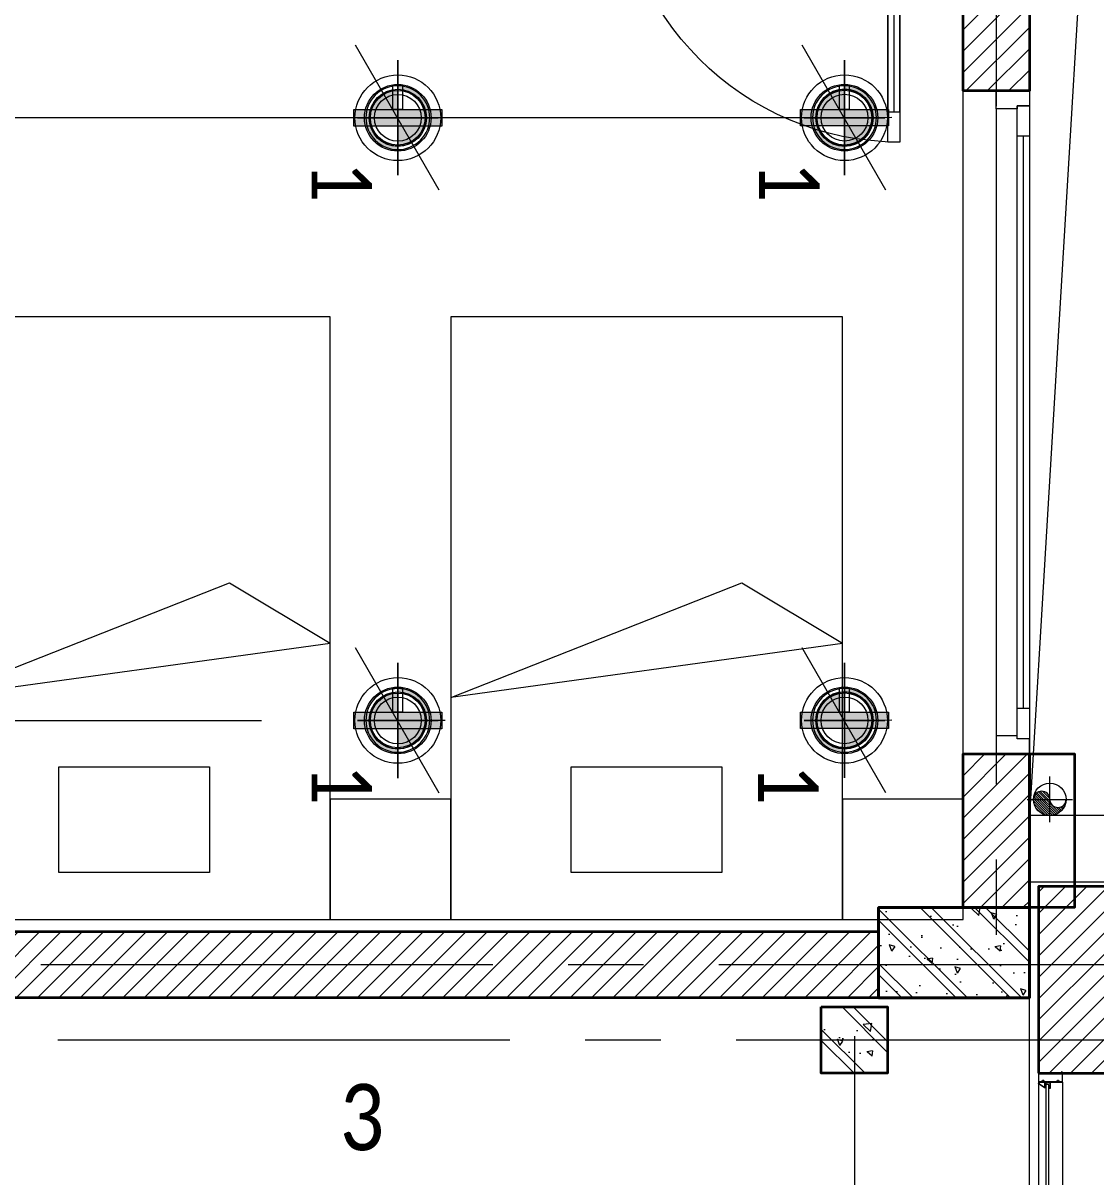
# Model space of a CAD drawing. Header units: millimetres. Extents: x 18326 to 214271, y -298828 to -198730.
# Drawn here: x 44568 to 48128, y -260034 to -256205 of the extents above; entities that cross this region are included whole.
import ezdxf
from ezdxf.enums import TextEntityAlignment as Align

# ---------------------------------------------------------------- set-up
doc = ezdxf.new("R2010")
doc.units = ezdxf.units.MM
doc.header["$LTSCALE"] = 20
doc.header["$MEASUREMENT"] = 0
for name, pattern in [('DASHED2', [0.375, 0.25, -0.125]), ('HIDDEN', [0.375, 0.25, -0.125]), ('xref LC GK$0$CENTER2', [1.125, 0.75, -0.125, 0.125, -0.125])]:
    doc.linetypes.add(name, pattern=pattern)
doc.layers.get('0').update_dxf_attribs({"lineweight": 0})
for name, color, linetype, lineweight in [('0.MAU XANH- DAY DIEN', 3, 'HIDDEN', 20), ('E-equipment-0.2', 2, 'Continuous', 9), ('E-thin-line-0.05', 251, 'Continuous', 9), ('Hatch', 8, 'Continuous', 5), ('xref LC GK$0$KV-Net truc', 251, 'xref LC GK$0$CENTER2', 9), ('xref_mb.A6$0$KV-Cat tuong', 4, 'Continuous', 35), ('xref_mb.A6$0$KV-Cua', 34, 'Continuous', 13), ('xref_mb.A6$0$KV-Hatch', 179, 'Continuous', 5), ('xref_mb.A6$0$KV-Kinh', 150, 'Continuous', 9), ('xref_mb.A6$0$KV-Net thay 1', 9, 'Continuous', 20), ('xref_mb.A7$0$KV-Cat be tong', 6, 'Continuous', 35), ('xref_mb.A7$0$KV-Cat tuong', 4, 'Continuous', 35), ('xref_mb.A7$0$KV-Cay xanh', 78, 'Continuous', 5), ('xref_mb.A7$0$KV-Cua', 34, 'Continuous', 13), ('xref_mb.A7$0$KV-Ghi chu', 26, 'Continuous', 9), ('xref_mb.A7$0$KV-Hatch', 179, 'Continuous', 5), ('xref_mb.A7$0$KV-Net thay 1', 9, 'Continuous', 20), ('xref_mb.A7$0$KV-Net thay 2', 8, 'Continuous', 13), ('xref_mb.A7$0$KV-Noi that', 35, 'Continuous', 9), ('xref_mb.A7$0$KV-Thiet bi', 59, 'Continuous', 9)]:
    doc.layers.add(name, color=color, linetype=linetype, lineweight=lineweight)
doc.layers.add('CDC-E-Note', color=3, linetype='Continuous')
doc.styles.add('uv-abc', font='calibril.ttf', dxfattribs={"width": 0.85})
pattern_1 = [(45, (0, 0), (-35.35533905932738, 35.35533905932738), [])]

# ---------------------------------------------------------------- blocks, each defined once
blk = doc.blocks.new('kcvn-compac')
at = {"layer": 'E-thin-line-0.05'}
blk.add_hatch(color=256, dxfattribs=at).paths.add_polyline_path([(121.6571742641251, 22.7861284502219), (-121.6571742641309, 22.7861284502219), (-121.6571742641309, -22.7861284502161), (121.6571742641251, -22.7861284502161)])
at = {"layer": 'Hatch'}
h = blk.add_hatch(color=256, dxfattribs=at)
edge = h.paths.add_edge_path(flags=17)
edge.add_ellipse((-5.968558980384842e-12, 0.2108313806506635), major_axis=(-62.32441003977205, 62.32441003977202), ratio=1, start_angle=-405.0000000000001, end_angle=-135.0444973120539)
edge.add_line((88.13999936450071, 0.1423796748182516), (77.77056445598151, 0.1256290873325941))
edge.add_ellipse((-5.968558980384842e-12, 0.2108313806506635), major_axis=(54.9921265056812, 54.99212650568122), ratio=0.9999999999999998, start_angle=-314.9999999999999, end_angle=-45.0627709197305, ccw=False)
edge.add_line((-5.968558980384842e-12, 77.981442508722), (-5.968558980384842e-12, 88.35085732579816))
edge = h.paths.add_edge_path()
edge.add_ellipse((-5.968558980384842e-12, 0.2108313806506635), major_axis=(-62.32441003977205, 62.32441003977202), ratio=1, start_angle=-585.0000000000001, end_angle=-314.9555026879461)
edge.add_line((-88.13999936451265, 0.1423796748182516), (-77.77056445599347, 0.1256290873325941))
edge.add_ellipse((-5.968558980384842e-12, 0.2108313806506635), major_axis=(54.9921265056812, 54.99212650568122), ratio=0.9999999999999998, start_angle=-494.9999999999999, end_angle=-224.9372290802695, ccw=False)
edge.add_line((-5.968558980384842e-12, -77.55977974742066), (-5.968558980384842e-12, -87.92919456449683))
edge = h.paths.add_edge_path(flags=16)
edge.add_ellipse((-5.968558980384842e-12, 0.2108313806506635), major_axis=(54.9921265056812, 54.99212650568122), ratio=0.9999999999999998, start_angle=-405.0627709197306, end_angle=-134.9999999999999)
edge.add_line((-5.968558980384842e-12, -77.55977974742065), (-5.968558980384842e-12, -1.63424829224823e-12))
edge.add_line((-5.968558980384842e-12, -1.637347003745075e-12), (77.77056445598151, 0.125629087332594))
edge = h.paths.add_edge_path(flags=0)
edge.add_ellipse((-5.968558980384842e-12, 0.2108313806506635), major_axis=(54.9921265056812, 54.99212650568122), ratio=0.9999999999999998, start_angle=-224.9372290802695, end_angle=45)
edge.add_line((-5.968558980384842e-12, 77.98144250872198), (-5.968558980384842e-12, -1.63424829224823e-12))
edge.add_line((-5.968558980384842e-12, -1.637338311366764e-12), (-77.77056445599347, 0.1256290873325941))
for p, q in [((-5.968558980384842e-12, -1.637329161141565e-12), (-5.968558980384842e-12, 140.7610961024966)), ((-5.968558980384842e-12, -1.637329161141565e-12), (-5.968558980384842e-12, 140.7610961024966)), ((130.5149613539868, 0.2108313806506635), (-5.968558980384842e-12, -1.637329161141565e-12)), ((-5.968558980384842e-12, -1.637329161141565e-12), (-5.968558980384842e-12, -140.7610961024999)), ((-5.968558980384842e-12, -1.637329161141565e-12), (-5.968558980384842e-12, -140.7610961024999))]:
    blk.add_line(p, q)
at = {"extrusion": (0, 0, -0.9999999999999998)}
blk.add_ellipse((-5.968558980384842e-12, 0.2108313806506635), major_axis=(-62.32441003977204, 62.32441003977201), ratio=1, start_param=5.497787143782138, end_param=11.78097245096172, dxfattribs=at)
at = {"extrusion": (0, 0, -1)}
blk.add_ellipse((-5.968558980384842e-12, 0.2108313806506635), major_axis=(54.9921265056812, 54.99212650568122), ratio=0.9999999999999998, start_param=3.926990816987241, end_param=10.21017612416683, dxfattribs=at)
at = {"layer": 'E-equipment-0.2'}
blk.add_line((114.5961039364308, -200.6150972992153), (-117.0542569160491, 200.6150972843199), dxfattribs=at)
for centre, radius in [((-0.1887425119545583, 0.1015474559741847), 92.1785353275623), ((-0.1887425119254544, 0.1015474559887366), 75.67170589949819)]:
    blk.add_circle(centre, radius, dxfattribs=at)
at = {"layer": 'E-thin-line-0.05', "ltscale": 200}
for p, q in [((-5.002220859751105e-12, -159.1207951236442), (-7.389644451905042e-13, 159.4117122577658)), ((1.580247044330463e-11, -159.1207951236234), (2.012257027672604e-11, 159.4117122577242)), ((-7.389644451905042e-13, 159.4117122577034), (-5.002220859751105e-12, -159.1207951236442)), ((-0.1887425119254544, -111.2734551249106), (-0.1887425119224417, 111.4765500369145)), ((-0.1887425119109025, -111.2734551248961), (-0.1887425119078898, 111.4765500368854)), ((-0.1887425119224417, 111.4765500368709), (-0.1887425119254544, -111.2734551249106)), ((-0.173074524156732, -102.0363674313572), (-0.1730745241539466, 102.2226029269719)), ((-0.1730745241433738, -102.0363674313439), (-0.1730745241405884, 102.2226029269452)), ((-0.1730745241539466, 102.2226029269319), (-0.173074524156732, -102.0363674313572)), ((-5.238689482212066e-12, 91.63636363632816), (-5.238689482212066e-12, -91.63636363635283)), ((111.5477611765856, 0.1015474559800111), (-111.5477611765914, -0.1015474559742415)), ((-111.5477611765768, -0.1015474559596896), (111.1862341669507, 0.1012183400236779)), ((102.2879026519117, 0.09311774778721826), (-102.2879026519221, -0.09311774778841198)), ((-102.2879026519087, -0.0931177477750822), (101.9563869031642, 0.09281595256921094))]:
    blk.add_line(p, q, dxfattribs=at)
at = {"layer": 'E-thin-line-0.05'}
for points in [[(-13.37938420734935, 90.65812229035109), (13.37938420734332, 90.65812229035109), (13.37938420734332, 22.7861284502219), (-13.37938420734935, 22.7861284502219)], [(-121.6571742641309, 22.7861284502219), (121.6571742641251, 22.7861284502219), (121.6571742641251, -22.7861284502161), (-121.6571742641309, -22.7861284502161)]]:
    blk.add_lwpolyline(points, close=True, dxfattribs=at)
for centre, radius in [((-5.115907697472721e-12, -5.968558980384842e-13), 118.4978687689813), ((-2.955857780762017e-12, 2.899014361901209e-12), 79.29133126541274), ((-2.955857780762017e-12, 2.899014361901209e-12), 64.68563723971602)]:
    blk.add_circle(centre, radius, dxfattribs=at)
blk = doc.blocks.new('xref LC GK$0$LC')
at = {"layer": 'xref LC GK$0$KV-Net truc', "color": 8, "ltscale": 100}
for points in [[(17449.99999999953, 10099.77423228603), (17449.99999999953, -50500)], [(20280.07530471543, -50500), (-10253.12418516586, -50500)], [(175586.7170632961, -50750), (-10253.12418516586, -50750)], [(16979.99999999997, -50737.00409206934), (16980, -85465.52735620015)]]:
    blk.add_lwpolyline(points, dxfattribs=at)
blk = doc.blocks.new('*U485')
at = {"layer": 'xref_mb.A6$0$KV-Kinh', "color": 8}
blk.add_lwpolyline([(38.00000000011642, 54.94869241002016), (38.00000000011642, 44.94869241002016), (644.8292889841096, 44.94869241002016), (644.8292889841096, 54.94869241002016), (38.00000000011642, 54.94869241002016)], close=True, dxfattribs=at)
at = {"layer": 'xref_mb.A6$0$KV-Net thay 1', "color": 8}
for p, q in [((648.1832737146169, 80.00000000011642), (34.40553065470885, 80)), ((652.5888043693258, 0), (30, 0))]:
    blk.add_line(p, q, dxfattribs=at)
for points in [[(0, 0), (0, 1.5), (-5, 1.5), (-5, 2.800000000046566), (0, 2.800000000046566), (0, 9), (1.5, 9), (1.5, 1.5), (28.5, 1.5), (28.5, 12.00667409063317, -0.3499375740594581), (24.02655570430215, 12.38426428777166, -1), (25.12586428027134, 13.5468134933617, 0.6581174579505252), (28.5, 15, 0.6581174579504062), (25.12586428027134, 16.45318650687113, -1), (24.02655570430215, 17.61573571222834, -0.3499375740594872), (28.5, 17.99332590936683), (28.5, 30), (28, 30.5), (28, 49.5), (28.5, 50), (28.5, 62.00667409063317, -0.3499375740594814), (24.02655570430215, 62.38426428777166, -1), (25.12586428027134, 63.5468134933617, 0.6581174579502505), (28.5, 65, 0.6581174579506197), (25.12586428027134, 66.45318650687113, -1), (24.02655570430215, 67.61573571222834, -0.3499375740595318), (28.5, 67.99332590936683), (28.5, 78.5), (1.5, 78.5), (1.5, 71), (0, 71), (0, 77.19999999995343), (-5, 77.19999999995343), (-5, 78.5), (0, 78.5), (0, 80), (32.99429657799192, 80), (32.99429657799192, 78.40304182516411), (31.796577946865, 77.20532319392078), (30, 78.24257795512676), (30, 41.5), (31.5, 41.5), (32.02337289054412, 43.15108473971486, -0.8571948398943969), (33, 43), (33, 41.5), (39.9594089462189, 41.5), (39.9594089462189, 43.69999999995343), (41.65940894617233, 43.69999999995343, -0.4142135623730951), (42.15940894617233, 43.19999999995343, -0.4142135623730951), (41.65940894617233, 42.69999999995343), (41.30940894631203, 42.69999999995343), (41.30940894631203, 41.5), (47.65000000002328, 41.5), (47.65000000002328, 42.69999999995343), (47.30000000004657, 42.69999999995343, -0.4142135623730951), (46.80000000004657, 43.19999999995343, -0.4142135623730951), (47.30000000004657, 43.69999999995343), (49, 43.69999999995343), (49, 40), (30, 40), (30, 0)], [(44.18553065462038, 56.60000000009313), (45.68553065462038, 57.10000000009313), (45.68553065462038, 56.60000000009313), (47.18553065462038, 57.10000000009313), (47.18553065462038, 56.60000000009313), (48.34364453749731, 56.9860379609745, 0.3228228060551156), (48.68553065462038, 57.46037961007096), (48.68553065462038, 59.10000000009313), (34.40553065459244, 80), (32.83553065452725, 80), (33.10534387012012, 78.46981321554631), (31.68553065462038, 77.05000000004657), (30.76553065457847, 77.58116224780679, 0.9999999999999998), (30.26553065457847, 76.71513684396632), (31.85005531914067, 75.80031110229902), (33.67135862319265, 77.621614406351, -0.4698024793203885), (34.8975842972286, 77.50724547705613), (46.87520468363073, 59.9769747434184, -0.6028993002456636), (45.88439430983271, 58.10000000009313), (32.44904903997667, 58.10000000009313), (29.64312677807175, 42.18682408891618, 0.9999999999999998), (30.62793453107588, 42.01317591127008), (33.14244054933079, 56.27364817773923, -0.3639702342662019), (34.12724830233492, 57.10000000009313), (38.18553065462038, 57.10000000009313), (38.18553065462038, 56.60000000009313), (39.68553065462038, 57.10000000009313), (39.68553065462038, 56.60000000009313), (41.18553065462038, 57.10000000009313), (41.18553065462038, 56.60000000009313), (42.68553065462038, 57.10000000009313), (42.68553065462038, 56.60000000009313), (44.18553065462038, 57.10000000009313)], [(682.5888043693258, 0), (682.5888043693258, 1.5), (687.5888043693258, 1.5), (687.5888043693258, 2.800000000046566), (682.5888043693258, 2.800000000046566), (682.5888043693258, 9), (681.0888043693258, 9), (681.0888043693258, 1.5), (654.0888043693258, 1.5), (654.0888043693258, 12.00667409063317, 0.3499375740594581), (658.5622486650236, 12.38426428777166, 1), (657.4629400890544, 13.5468134933617, -0.6581174579505252), (654.0888043693258, 15, -0.6581174579504062), (657.4629400890544, 16.45318650687113, 1), (658.5622486650236, 17.61573571222834, 0.3499375740594872), (654.0888043693258, 17.99332590936683), (654.0888043693258, 30), (654.5888043693258, 30.5), (654.5888043693258, 49.5), (654.0888043693258, 50), (654.0888043693258, 62.00667409063317, 0.3499375740594814), (658.5622486650236, 62.38426428777166, 1), (657.4629400890544, 63.5468134933617, -0.6581174579502505), (654.0888043693258, 65, -0.6581174579506197), (657.4629400890544, 66.45318650687113, 1), (658.5622486650236, 67.61573571222834, 0.3499375740595318), (654.0888043693258, 67.99332590936683), (654.0888043693258, 78.5), (681.0888043693258, 78.5), (681.0888043693258, 71), (682.5888043693258, 71), (682.5888043693258, 77.19999999995343), (687.5888043693258, 77.19999999995343), (687.5888043693258, 78.5), (682.5888043693258, 78.5), (682.5888043693258, 80), (649.5945077913339, 80), (649.5945077913339, 78.40304182516411), (650.7922264224608, 77.20532319392078), (652.5888043693258, 78.24257795512676), (652.5888043693258, 41.5), (651.0888043693258, 41.5), (650.5654314787816, 43.15108473971486, 0.8571948398943969), (649.5888043693258, 43), (649.5888043693258, 41.5), (642.6293954231069, 41.5), (642.6293954231069, 43.69999999995343), (640.9293954231534, 43.69999999995343, 0.4142135623730951), (640.4293954231534, 43.19999999995343, 0.4142135623730951), (640.9293954231534, 42.69999999995343), (641.2793954230137, 42.69999999995343), (641.2793954230137, 41.5), (634.9388043693025, 41.5), (634.9388043693025, 42.69999999995343), (635.2888043692792, 42.69999999995343, 0.4142135623730951), (635.7888043692792, 43.19999999995343, 0.4142135623730951), (635.2888043692792, 43.69999999995343), (633.5888043693258, 43.69999999995343), (633.5888043693258, 40), (652.5888043693258, 40), (652.5888043693258, 0)], [(638.403273714589, 56.60000000020955), (636.903273714589, 57.10000000020955), (636.903273714589, 56.60000000020955), (635.403273714589, 57.10000000020955), (635.403273714589, 56.60000000020955), (634.245159831712, 56.98603796109091, -0.3228228060551156), (633.903273714589, 57.46037961018737), (633.903273714589, 59.10000000020955), (648.1832737146169, 80.00000000011642), (649.7532737146821, 80.00000000011642), (649.4834604990892, 78.46981321566273), (650.903273714589, 77.05000000016298), (651.8232737145145, 77.5811622479232, -0.9999999999999998), (652.3232737145145, 76.71513684408274), (650.7387490499523, 75.80031110241544), (648.9174457459003, 77.62161440646742, 0.4698024793203885), (647.6912200719808, 77.50724547717255), (635.7135996854622, 59.97697474353481, 0.6028993002456636), (636.7044100592602, 58.10000000020955), (650.1397553292327, 58.10000000020955), (652.9456775911376, 42.1868240890326, -0.9999999999999998), (651.9608698381335, 42.0131759113865), (649.4463638198786, 56.27364817785565, 0.3639702342662019), (648.4615560668744, 57.10000000020955), (644.403273714589, 57.10000000020955), (644.403273714589, 56.60000000020955), (642.903273714589, 57.10000000020955), (642.903273714589, 56.60000000020955), (641.403273714589, 57.10000000020955), (641.403273714589, 56.60000000020955), (639.903273714589, 57.10000000020955), (639.903273714589, 56.60000000020955), (638.403273714589, 57.10000000020955)]]:
    blk.add_lwpolyline(points, format="xyb", close=True, dxfattribs=at)
blk = doc.blocks.new('*U484')
at = {"color": 8}
for points in [[(9, 0), (9.000000000000027, 91.24999990817834), (5.000000000000026, 91.24999990817834), (5, 0)], [(183.4999998163562, 1.42e-14), (183.4999998163562, 91.24999990817835), (187.4999998163562, 91.24999990817835), (187.4999998163562, 1.42e-14)]]:
    blk.add_lwpolyline(points, close=True, dxfattribs=at)
for points in [[(5, -11), (5, 0), (0, 0), (0, -11), (5, -11)], [(187.4999998163563, -10.99999999999999), (187.4999998163563, 1.42e-14), (192.4999998163563, 1.42e-14), (192.4999998163563, -10.99999999999999), (187.4999998163563, -10.99999999999999)]]:
    blk.add_lwpolyline(points, dxfattribs=at)
for centre, start, end in [((5, 5.18756249477993e-13), 0, 90), ((187.4999998163564, 5.511499994453962e-13), 90, 180)]:
    blk.add_arc(centre, 91.24999990817818, start, end, dxfattribs=at)
blk = doc.blocks.new('*U483')
at = {"layer": 'xref_mb.A6$0$KV-Kinh', "color": 8}
blk.add_lwpolyline([(38.00000000011642, 54.94869241002016), (38.00000000011642, 44.94869241002016), (659.6516802454453, 44.94869241002016), (659.6516802454453, 54.94869241002016), (38.00000000011642, 54.94869241002016)], close=True, dxfattribs=at)
at = {"layer": 'xref_mb.A6$0$KV-Net thay 1', "color": 8}
for p, q in [((663.0056649759526, 80.00000000011642), (34.40553065470885, 80)), ((667.4111956306615, 0), (30, 0))]:
    blk.add_line(p, q, dxfattribs=at)
for points in [[(0, 0), (0, 1.5), (-5, 1.5), (-5, 2.800000000046566), (0, 2.800000000046566), (0, 9), (1.5, 9), (1.5, 1.5), (28.5, 1.5), (28.5, 12.00667409063317, -0.3499375740594581), (24.02655570430215, 12.38426428777166, -1), (25.12586428027134, 13.5468134933617, 0.6581174579505252), (28.5, 15, 0.6581174579504062), (25.12586428027134, 16.45318650687113, -1), (24.02655570430215, 17.61573571222834, -0.3499375740594872), (28.5, 17.99332590936683), (28.5, 30), (28, 30.5), (28, 49.5), (28.5, 50), (28.5, 62.00667409063317, -0.3499375740594814), (24.02655570430215, 62.38426428777166, -1), (25.12586428027134, 63.5468134933617, 0.6581174579502505), (28.5, 65, 0.6581174579506197), (25.12586428027134, 66.45318650687113, -1), (24.02655570430215, 67.61573571222834, -0.3499375740595318), (28.5, 67.99332590936683), (28.5, 78.5), (1.5, 78.5), (1.5, 71), (0, 71), (0, 77.19999999995343), (-5, 77.19999999995343), (-5, 78.5), (0, 78.5), (0, 80), (32.99429657799192, 80), (32.99429657799192, 78.40304182516411), (31.796577946865, 77.20532319392078), (30, 78.24257795512676), (30, 41.5), (31.5, 41.5), (32.02337289054412, 43.15108473971486, -0.8571948398943969), (33, 43), (33, 41.5), (39.9594089462189, 41.5), (39.9594089462189, 43.69999999995343), (41.65940894617233, 43.69999999995343, -0.4142135623730951), (42.15940894617233, 43.19999999995343, -0.4142135623730951), (41.65940894617233, 42.69999999995343), (41.30940894631203, 42.69999999995343), (41.30940894631203, 41.5), (47.65000000002328, 41.5), (47.65000000002328, 42.69999999995343), (47.30000000004657, 42.69999999995343, -0.4142135623730951), (46.80000000004657, 43.19999999995343, -0.4142135623730951), (47.30000000004657, 43.69999999995343), (49, 43.69999999995343), (49, 40), (30, 40), (30, 0)], [(44.18553065462038, 56.60000000009313), (45.68553065462038, 57.10000000009313), (45.68553065462038, 56.60000000009313), (47.18553065462038, 57.10000000009313), (47.18553065462038, 56.60000000009313), (48.34364453749731, 56.9860379609745, 0.3228228060551156), (48.68553065462038, 57.46037961007096), (48.68553065462038, 59.10000000009313), (34.40553065459244, 80), (32.83553065452725, 80), (33.10534387012012, 78.46981321554631), (31.68553065462038, 77.05000000004657), (30.76553065457847, 77.58116224780679, 0.9999999999999998), (30.26553065457847, 76.71513684396632), (31.85005531914067, 75.80031110229902), (33.67135862319265, 77.621614406351, -0.4698024793203885), (34.8975842972286, 77.50724547705613), (46.87520468363073, 59.9769747434184, -0.6028993002456636), (45.88439430983271, 58.10000000009313), (32.44904903997667, 58.10000000009313), (29.64312677807175, 42.18682408891618, 0.9999999999999998), (30.62793453107588, 42.01317591127008), (33.14244054933079, 56.27364817773923, -0.3639702342662019), (34.12724830233492, 57.10000000009313), (38.18553065462038, 57.10000000009313), (38.18553065462038, 56.60000000009313), (39.68553065462038, 57.10000000009313), (39.68553065462038, 56.60000000009313), (41.18553065462038, 57.10000000009313), (41.18553065462038, 56.60000000009313), (42.68553065462038, 57.10000000009313), (42.68553065462038, 56.60000000009313), (44.18553065462038, 57.10000000009313)], [(697.4111956306615, 0), (697.4111956306615, 1.5), (702.4111956306615, 1.5), (702.4111956306615, 2.800000000046566), (697.4111956306615, 2.800000000046566), (697.4111956306615, 9), (695.9111956306615, 9), (695.9111956306615, 1.5), (668.9111956306615, 1.5), (668.9111956306615, 12.00667409063317, 0.3499375740594581), (673.3846399263593, 12.38426428777166, 1), (672.2853313503902, 13.5468134933617, -0.6581174579505252), (668.9111956306615, 15, -0.6581174579504062), (672.2853313503902, 16.45318650687113, 1), (673.3846399263593, 17.61573571222834, 0.3499375740594872), (668.9111956306615, 17.99332590936683), (668.9111956306615, 30), (669.4111956306615, 30.5), (669.4111956306615, 49.5), (668.9111956306615, 50), (668.9111956306615, 62.00667409063317, 0.3499375740594814), (673.3846399263593, 62.38426428777166, 1), (672.2853313503902, 63.5468134933617, -0.6581174579502505), (668.9111956306615, 65, -0.6581174579506197), (672.2853313503902, 66.45318650687113, 1), (673.3846399263593, 67.61573571222834, 0.3499375740595318), (668.9111956306615, 67.99332590936683), (668.9111956306615, 78.5), (695.9111956306615, 78.5), (695.9111956306615, 71), (697.4111956306615, 71), (697.4111956306615, 77.19999999995343), (702.4111956306615, 77.19999999995343), (702.4111956306615, 78.5), (697.4111956306615, 78.5), (697.4111956306615, 80), (664.4168990526696, 80), (664.4168990526696, 78.40304182516411), (665.6146176837965, 77.20532319392078), (667.4111956306615, 78.24257795512676), (667.4111956306615, 41.5), (665.9111956306615, 41.5), (665.3878227401174, 43.15108473971486, 0.8571948398943969), (664.4111956306615, 43), (664.4111956306615, 41.5), (657.4517866844426, 41.5), (657.4517866844426, 43.69999999995343), (655.7517866844892, 43.69999999995343, 0.4142135623730951), (655.2517866844892, 43.19999999995343, 0.4142135623730951), (655.7517866844892, 42.69999999995343), (656.1017866843495, 42.69999999995343), (656.1017866843495, 41.5), (649.7611956306382, 41.5), (649.7611956306382, 42.69999999995343), (650.1111956306149, 42.69999999995343, 0.4142135623730951), (650.6111956306149, 43.19999999995343, 0.4142135623730951), (650.1111956306149, 43.69999999995343), (648.4111956306615, 43.69999999995343), (648.4111956306615, 40), (667.4111956306615, 40), (667.4111956306615, 0)], [(653.2256649759247, 56.60000000020955), (651.7256649759247, 57.10000000020955), (651.7256649759247, 56.60000000020955), (650.2256649759247, 57.10000000020955), (650.2256649759247, 56.60000000020955), (649.0675510930478, 56.98603796109091, -0.3228228060551156), (648.7256649759247, 57.46037961018737), (648.7256649759247, 59.10000000020955), (663.0056649759526, 80.00000000011642), (664.5756649760178, 80.00000000011642), (664.305851760425, 78.46981321566273), (665.7256649759247, 77.05000000016298), (666.6456649758502, 77.5811622479232, -0.9999999999999998), (667.1456649758502, 76.71513684408274), (665.561140311288, 75.80031110241544), (663.739837007236, 77.62161440646742, 0.4698024793203885), (662.5136113333165, 77.50724547717255), (650.5359909467979, 59.97697474353481, 0.6028993002456636), (651.526801320596, 58.10000000020955), (664.9621465905684, 58.10000000020955), (667.7680688524733, 42.1868240890326, -0.9999999999999998), (666.7832610994692, 42.0131759113865), (664.2687550812143, 56.27364817785565, 0.3639702342662019), (663.2839473282102, 57.10000000020955), (659.2256649759247, 57.10000000020955), (659.2256649759247, 56.60000000020955), (657.7256649759247, 57.10000000020955), (657.7256649759247, 56.60000000020955), (656.2256649759247, 57.10000000020955), (656.2256649759247, 56.60000000020955), (654.7256649759247, 57.10000000020955), (654.7256649759247, 56.60000000020955), (653.2256649759247, 57.10000000020955)]]:
    blk.add_lwpolyline(points, format="xyb", close=True, dxfattribs=at)
blk = doc.blocks.new('xref_mb.A6$0$A$Cd87f01f0')
at = {"color": 8, "rotation": 89.99999999999999}
blk.add_blockref('*U485', (80, -682.5888043693267), dxfattribs=at)
at = {"color": 8, "xscale": -1, "rotation": 90}
blk.add_blockref('*U483', (79.99999999068677, -2082.588804369108), dxfattribs=at)
at = {"layer": 'xref_mb.A6$0$KV-Cua', "color": 8, "yscale": 7.272727279664274}
for p, xscale, zscale, rotation in [((0, -682.5888043693267), -7.272727279664274, 7.272727279664261, 90), ((-1.455191522836685e-11, -682.5888043693267), 7.272727279664274, 7.272727279664274, 270)]:
    blk.add_blockref('*U484', p, dxfattribs=dict(at, xscale=xscale, zscale=zscale, rotation=rotation))
blk = doc.blocks.new('xref_mb.A7$0$cot30x50')
at = {"layer": 'xref_mb.A7$0$KV-Hatch'}
h = blk.add_hatch(dxfattribs=at)
h.set_pattern_fill('CHAU-01', color=8, scale=30, angle=180, pattern_type=2)
h.set_pattern_definition([(230, (-701771.5933381974, 113908.4492841933), (-215.178054780226, 18.8256404947785), [22.5, -247.5]), (175, (-701771.5933381974, 113908.4492841933), (41.62540008390004, -225.6576401100035), [18, -198]), (280.4514, (-701789.5248421974, 113910.0180861933), (-173.5528145142064, -206.8318626182861), [19.122057, -210.3426336]), (226.1842, (-701771.5933381974, 113848.4492841933), (-320.1723145876933, 49.65570429870537), [33.74999999999999, -371.2499999999999]), (276.6356, (-701798.2743616975, 113852.5872762933), (-280.3988116646109, -292.2353612701326), [28.6830864, -315.5139]), (171.1842000000001, (-701771.5933381974, 113848.4492841933), (-280.3985835400881, -292.2355802775974), [27, -297]), (201, (-701801.5933381974, 113863.4492841933), (-179.0721156355385, 120.7856671996016), [22.5, -247.5]), (146.0000000000001, (-701801.5933381974, 113863.4492841933), (-72.99459957647449, -217.5450135140559), [18, -198]), (251.4514, (-701816.5160080974, 113873.5147659933), (-252.0667885744469, -96.75914901298576), [19.122057, -210.3426336]), (217.5, (-701771.5933381974, 113908.4492841933), (-3.647956595187185, -99.86815614939344), [0, -195.6, 0, -201, 0, -198.75]), (187.5, (-701771.5933381974, 113908.4492841933), (-78.92086123264457, -118.3235135647081), [0, -114.6, 0, -191.1, 0, -75.75]), (147.5, (-701704.6933381974, 113908.4492841933), (-160.1467308517227, 6.766461520313901), [0, -74.99999999999997, 0, -233.9999999999999, 0, -310.4999999999999]), (137.5, (-701674.6933381974, 113908.4492841933), (-174.9558508027159, -30.03149469969535), [0, -97.5, 0, -155.4, 0, -220.5]), (225, (-701771.5933381974, 113908.4492841933), (90.15611460128483, -90.1561146012848), []), (225, (-701771.5933381974, 113871.6992841933), (90.15611460128483, -90.1561146012848), [])])
h.paths.add_polyline_path([(-778331.6179150133, 133391.0790201908), (-778631.6179150133, 133391.0790201908), (-778631.6179150133, 132891.0790201908), (-778331.6179150133, 132891.0790201908)])
at = {"layer": 'xref_mb.A7$0$KV-Cat be tong', "color": 8}
blk.add_lwpolyline([(-778631.6179150133, 132891.0790201908), (-778331.6179150133, 132891.0790201908), (-778331.6179150133, 133391.0790201908), (-778631.6179150133, 133391.0790201908)], close=True, dxfattribs=at)
blk = doc.blocks.new('xref_mb.A7$0$cot22x22')
at = {"layer": 'xref_mb.A7$0$KV-Hatch'}
h = blk.add_hatch(dxfattribs=at)
h.set_pattern_fill('CHAU-01', color=8, scale=30, angle=90, pattern_type=2)
h.set_pattern_definition([(140, (-322697.3852754855, 12098.8058751378), (18.82564049477855, 215.178054780226), [22.5, -247.5]), (85.00000000000001, (-322697.3852754855, 12098.8058751378), (-225.6576401100035, -41.62540008389999), [18, -198]), (190.4514, (-322695.8164734854, 12116.7373791378), (-206.8318626182861, 173.5528145142065), [19.122057, -210.3426336]), (136.1842, (-322757.3852754855, 12098.8058751378), (49.65570429870544, 320.1723145876933), [33.74999999999999, -371.2499999999999]), (186.6356, (-322753.2472833855, 12125.4868986378), (-292.2353612701325, 280.398811664611), [28.6830864, -315.5139]), (81.18420000000005, (-322757.3852754855, 12098.8058751378), (-292.2355802775974, 280.3985835400882), [27, -297]), (111, (-322742.3852754855, 12128.8058751378), (120.7856671996017, 179.0721156355385), [22.5, -247.5]), (56.00000000000004, (-322742.3852754855, 12128.8058751378), (-217.5450135140559, 72.99459957647453), [18, -198]), (161.4514, (-322732.3197936855, 12143.7285450378), (-96.7591490129857, 252.066788574447), [19.12205699999999, -210.3426335999999]), (127.5, (-322697.3852754855, 12098.8058751378), (-99.86815614939344, 3.647956595187207), [0, -195.6, 0, -201, 0, -198.75]), (97.5, (-322697.3852754855, 12098.8058751378), (-118.3235135647081, 78.9208612326446), [0, -114.6, 0, -191.1, 0, -75.75]), (57.49999999999999, (-322697.3852754855, 12031.9058751378), (6.766461520313936, 160.1467308517227), [0, -74.99999999999997, 0, -233.9999999999999, 0, -310.4999999999999]), (47.5, (-322697.3852754855, 12001.9058751378), (-30.03149469969531, 174.9558508027159), [0, -97.5, 0, -155.4, 0, -220.5]), (135, (-322697.3852754855, 12098.8058751378), (-90.15611460128481, -90.15611460128481), []), (135, (-322734.1352754855, 12098.8058751378), (-90.15611460128481, -90.15611460128481), [])])
h.paths.add_polyline_path([(-301544.755539488, 85408.83045195369), (-301544.755539488, 85628.83045195369), (-301764.755539488, 85628.83045195369), (-301764.755539488, 85408.83045195369)])
at = {"layer": 'xref_mb.A7$0$KV-Cat be tong', "color": 8}
blk.add_lwpolyline([(-301764.755539488, 85628.83045195369), (-301544.755539488, 85628.83045195369), (-301544.755539488, 85408.83045195369), (-301764.755539488, 85408.83045195369)], close=True, dxfattribs=at)
blk = doc.blocks.new('xref_mb.A7$0$DVCT3')
at = {"layer": 'xref_mb.A7$0$KV-Cat be tong', "color": 8, "rotation": 270}
blk.add_blockref('xref_mb.A7$0$cot30x50', (390075.2071416121, -818120.0984949365), dxfattribs=at)
at = {"layer": 'xref_mb.A7$0$KV-Cat be tong', "color": 8}
blk.add_blockref('xref_mb.A7$0$cot22x22', (824540.4768821382, -125447.3110318768), dxfattribs=at)
blk = doc.blocks.new('*U523')
at = {"color": 8, "ltscale": 30}
for p, q in [((150, 0), (150, -40)), ((2050, 0), (2050, -40)), ((150, -20), (2050, -20)), ((60, -110.0000000000186), (2140, -110.0000000000186))]:
    blk.add_line(p, q, dxfattribs=at)
at = {"color": 8}
for points in [[(0, 0), (50, 0), (50, -40), (60, -40), (60, -110.0000000000186), (0, -110.0000000000186)], [(2200, 0), (2150, 0), (2150, -40), (2140, -40), (2140, -110.0000000000186), (2200, -110.0000000000186)]]:
    blk.add_lwpolyline(points, close=True, dxfattribs=at)
at = {"color": 8, "ltscale": 30}
blk.add_lwpolyline([(50, 0), (2150, 0), (2150, -40), (50, -40)], close=True, dxfattribs=at)
blk = doc.blocks.new('xref_mb.A7$0$A$Ce74eeb68')
at = {"layer": 'xref_mb.A7$0$KV-Noi that', "color": 8}
for points in [[(0, 2.91038304567337e-11), (1300, 2.91038304567337e-11), (1300, -1999.999999999971), (0, -1999.999999999971)], [(900, -1493.623359946272), (400, -1493.623359946272), (400, -1843.623359946272), (900, -1843.623359946272)]]:
    blk.add_lwpolyline(points, close=True, dxfattribs=at)
for points in [[(1296.304543569138, -1261.756702708575), (334.1902870959602, -882.6073738157284), (0, -1082.173690956086)], [(1300, -1262.268651230959), (0, -1082.173690956086)]]:
    blk.add_lwpolyline(points, dxfattribs=at)
blk = doc.blocks.new('xref_mb.A7$0$Phong KTX')
at = {"layer": 'xref_mb.A7$0$KV-Noi that', "color": 8}
for points in [[(-6564.999999999975, -25.00000000023283), (-6964.999999999975, -25.00000000023283), (-6964.999999999975, -425.0000000002328), (-6564.999999999975, -425.0000000002328)], [(-4864.999999999975, -25.00000000023283), (-5264.999999999975, -25.00000000023283), (-5264.999999999975, -425.0000000002328), (-4864.999999999975, -425.0000000002328)]]:
    blk.add_lwpolyline(points, close=True, dxfattribs=at)
at = {"layer": 'xref_mb.A7$0$KV-Cat tuong', "color": 8, "xscale": -1, "rotation": 180}
for p in [(-6564.999999999993, -2025.000000000175), (-4864.999999999993, -2025.000000000175)]:
    blk.add_blockref('xref_mb.A7$0$A$Ce74eeb68', p, dxfattribs=at)
blk = doc.blocks.new('*U528')
at = {"layer": 'xref_mb.A7$0$KV-Cua', "color": 8}
blk.add_line((-50, 100), (-50.00000000000094, 840), dxfattribs=at)
for points in [[(-30, 0), (-30.00000000000105, 940), (-70.00000000000105, 940), (-70, -2.842170943040401e-14)], [(-30, 100), (-70, 100), (-70.00000000000105, 840), (-30.00000000000094, 840)], [(9.619655499521356e-14, -220), (-39.99999999999991, -220), (-40, -40), (-30, -40), (-30, 0), (0, 0)], [(-1000, -220.0000000000005), (-960, -220.0000000000005), (-960, -40.00000000000041), (-970, -40.0000000000004), (-970, -4.302486394064563e-13), (-1000, -4.302486394064563e-13)]]:
    blk.add_lwpolyline(points, close=True, dxfattribs=at)
at = {"layer": 'xref_mb.A7$0$KV-Cua', "color": 8, "ltscale": 100}
blk.add_arc((-30, 0), 940.0000000000002, 90, 180, dxfattribs=at)
blk = doc.blocks.new('xref_mb.A7$0$P3')
at = {"layer": 'xref_mb.A7$0$KV-Hatch'}
h = blk.add_hatch(dxfattribs=at)
h.set_pattern_fill('ANSI31', color=8, scale=400)
h.set_pattern_definition(pattern_1)
h.paths.add_polyline_path([(390.0000000000073, 6110), (6810.000000000007, 6110.000000000116), (6810.000000000007, 5890.000000000116), (390.0000000000073, 5890)])
h.paths.add_polyline_path([(-109.9999999999927, 5810.000000000116), (110.0000000000073, 5810.000000000116), (110.0000000000073, 5300), (-109.9999999999927, 5300)])
h.paths.add_polyline_path([(-109.9999999999709, 2110.000000000116), (-109.9999999999709, 3100), (110.0000000000291, 3100), (110.0000000000291, 2330.000000000116), (290.0000000000291, 2330.000000000116), (290.0000000000291, 2110.000000000116)])
h.paths.add_polyline_path([(4130.000000000931, 1620), (1950.000000000931, 1620), (1950.000000000931, 2110), (1290, 2110), (1290, 2330), (2060.000000000931, 2330), (2060.000000000931, 1730), (5650, 1730), (5650, 2330), (5760, 2330), (5760, 1620), (4240.000000000931, 1620), (4240.000000000931, 1565), (4130.000000000931, 1565)])
h.paths.add_polyline_path([(7090.000000000029, 1660.000000000116), (7310.000000000029, 1660.000000000116), (7310.000000000007, 5810.000000000116), (7090.000000000007, 5810.000000000116)])
h.paths.add_polyline_path([(7090.000000000029, 150.0000000001164), (7310.000000000029, 150.0000000001164), (7310.000000000029, 660.0000000001164), (7090.000000000029, 660.0000000001164)])
h.paths.add_polyline_path([(6810.000000000029, 110.0000000001164), (4240.000000000931, 110), (4240.000000000931, 765), (4130.000000000931, 765), (4130.000000000931, 110), (3160.000000000931, 110), (3160.000000000931, 360), (1950.000000000931, 360), (1950.000000000931, 110), (390.0000000000291, 110), (390.0000000000291, -110), (1950.000000000931, -110), (1950.000000000931, -360), (3160.000000000931, -360), (3160.000000000931, -110), (4130.000000000931, -110), (4130.000000000902, -765), (4240.000000000902, -765), (4240.000000000931, -110), (6810.000000000029, -109.9999999998836)])
h.paths.add_polyline_path([(2060.000000000931, -250), (3050.000000000931, -250), (3050.000000000931, 250), (2060.000000000931, 250)], flags=16)
h.paths.add_polyline_path([(4130.000000000931, -1620), (1950.000000000931, -1620), (1950.000000000931, -2110), (1290.000000000029, -2110), (1290.000000000029, -2330), (2060.000000000931, -2330), (2060.000000000931, -1730), (5650, -1730), (5650, -2330), (5760, -2330), (5760, -1620), (4240.000000000931, -1620), (4240.000000000902, -1565), (4130.000000000902, -1565)])
h.paths.add_polyline_path([(-109.9999999999709, -2109.999999999884), (-109.9999999999709, -3100), (110.0000000000291, -3100), (110.0000000000291, -2329.999999999884), (290.0000000000582, -2329.999999999884), (290.0000000000582, -2109.999999999884)])
h.paths.add_polyline_path([(-109.9999999999709, -5300), (110.0000000000291, -5300), (110.0000000000291, -5849.999999999884), (-109.9999999999709, -5849.999999999884)])
h.paths.add_polyline_path([(7090.000000000029, -1659.999999999884), (7310.000000000029, -1659.999999999884), (7310.000000000029, -5849.999999999884), (7090.000000000029, -5849.999999999884)])
h.paths.add_polyline_path([(7090.000000000029, -149.9999999998836), (7310.000000000029, -149.9999999998836), (7310.000000000029, -659.9999999998836), (7090.000000000029, -659.9999999998836)])
at = {"layer": 'xref_mb.A7$0$KV-Cat be tong', "color": 8}
blk.add_lwpolyline([(-109.9999999999927, 6110.000000000116), (390.0000000000073, 6110.000000000116), (390.0000000000073, 5810.000000000116), (-109.9999999999927, 5810.000000000116)], close=True, dxfattribs=at)
at = {"layer": 'xref_mb.A7$0$KV-Cat tuong', "color": 8}
for points in [[(390.0000000000073, 6110), (6810.000000000007, 6110.000000000116), (6810.000000000007, 5890.000000000116), (390.0000000000073, 5890)], [(-109.9999999999927, 5810.000000000116), (110.0000000000073, 5810.000000000116), (110.0000000000073, 5300), (-109.9999999999927, 5300)], [(-109.9999999999709, 2110.000000000116), (-109.9999999999709, 3100), (110.0000000000291, 3100), (110.0000000000291, 2330.000000000116), (290.0000000000291, 2330.000000000116), (290.0000000000291, 2110.000000000116)]]:
    blk.add_lwpolyline(points, close=True, dxfattribs=at)
at = {"layer": 'xref_mb.A7$0$KV-Net thay 2', "color": 8}
blk.add_lwpolyline([(110.0000000000291, 3100), (-109.9999999999782, 3100), (-109.9999999999927, 5300), (110.0000000000146, 5300)], close=True, dxfattribs=at)
at = {"color": 8}
blk.add_blockref('xref_mb.A7$0$Phong KTX', (7074.999999999978, 5875), dxfattribs=at)
at = {"layer": 'xref_mb.A7$0$KV-Cua', "color": 8, "rotation": 90}
blk.add_blockref('*U523', (-110, 3100), dxfattribs=at)
at = {"layer": 'xref_mb.A7$0$KV-Cua', "color": 8, "xscale": -1}
blk.add_blockref('*U528', (290, 2330), dxfattribs=at)
blk = doc.blocks.new('xref_mb.A7$0$od')
at = {"ltscale": 10}
h = blk.add_hatch(dxfattribs=at)
h.set_pattern_fill('ANSI31', color=8, scale=0.4999999999999999, style=0)
h.set_pattern_definition([(45, (-2211.686922963924, 549.2895857056855), (-0.04419417382415921, 0.04419417382415922), [])])
h.paths.add_polyline_path([(-0.6249999999995453, 0, -0.4142135623730951), (4.547473508864641e-13, 0.625), (9.094947017729282e-13, 0)])
h.paths.add_polyline_path([(2.273736754432321e-12, -0.625, -0.4142135623741862), (-0.6249999999995453, 0), (4.547473508864641e-13, 0, 1)])
h.paths.add_polyline_path([(4.547473508864641e-13, 0), (4.547473508864641e-13, 0.625, -1)])
at = {"color": 8, "ltscale": 0.02}
for p, q in [((4.547473508864641e-13, 0.875), (4.547473508864641e-13, -0.875)), ((-0.8749999999994884, 0), (0.8750000000004547, 4.547473508864641e-13))]:
    blk.add_line(p, q, dxfattribs=at)
at = {"color": 8, "ltscale": 10}
blk.add_circle((4.547473508864641e-13, 0), 0.6249999999999999, dxfattribs=at)
for centre, start, end in [((4.547473508864641e-13, 0.3125), 270, 90), ((4.547473508864641e-13, -0.3125), 90, 270)]:
    blk.add_arc(centre, 0.3124999999999999, start, end, dxfattribs=at)
blk = doc.blocks.new('xref_mb.A7$0$A$C783c486d')
at = {"layer": 'xref_mb.A7$0$KV-Thiet bi', "color": 8, "lineweight": 40, "ltscale": 0.25, "xscale": 86.40000000209629, "yscale": 86.40000000209629, "zscale": 86.40000000209629, "rotation": 90}
blk.add_blockref('xref_mb.A7$0$od', (17577.78162428309, -27250.99999999872), dxfattribs=at)

msp = doc.modelspace()

# ---------------------------------------------------------------- hatches: boundary and pattern name
at = {"layer": 'xref_mb.A6$0$KV-Hatch'}
h = msp.add_hatch(dxfattribs=at)
h.set_pattern_fill('ANSI31', color=8, scale=400)
h.set_pattern_definition(pattern_1)
h.paths.add_polyline_path([(53576.88762742514, -259579.9754231843), (52216.88762742514, -259579.9754231843), (52216.88762742514, -259179.9754231842), (53576.88762742514, -259179.9754231842)], flags=16)
h.paths.add_polyline_path([(51996.88762742514, -259689.9754231843), (51996.88762742514, -259069.9754231842), (53796.88762742514, -259069.9754231842), (53796.88762742514, -259689.9754231843)])
h.paths.add_polyline_path([(47936.88762742514, -259689.9754231843), (50096.88762742514, -259689.9754231843), (50096.88762742514, -259069.9754231842), (47936.88762742514, -259069.9754231842)])
h.paths.add_polyline_path([(48156.88762742514, -259579.9754231843), (48156.88762742514, -259179.9754231842), (49876.88762742514, -259179.9754231842), (49876.88762742514, -259579.9754231843)], flags=16)
h.paths.add_polyline_path([(66796.88762742514, -259689.9754231843), (72186.88762742514, -259689.9754231843), (72186.88762742514, -259579.9754231843), (67016.88762742514, -259579.9754231843), (67016.88762742514, -259179.9754231842), (72186.88762742514, -259179.9754231842), (72186.88762742514, -259469.9754231876), (72406.88762742514, -259469.9754231876), (72406.88762742514, -259069.9754231842), (66796.88762742514, -259069.9754231842)])
h.paths.add_polyline_path([(72406.88762742514, -259469.9754231843), (72656.88762742514, -259469.9754231843), (72656.88762742514, -259689.9754231843), (72406.88762742514, -259689.9754231843)])
h.paths.add_polyline_path([(75236.88762742514, -274289.9754231841), (75236.88762742514, -275469.9754231843), (75606.88762742514, -275469.9754231843), (75606.88762742514, -272839.9754231843), (75236.88762742514, -272839.9754231843), (75236.88762742514, -273789.9754231841), (75536.88762742514, -273789.9754231841), (75536.88762742514, -274289.9754231841)])
h.paths.add_polyline_path([(72406.88762812992, -274289.9754231842), (72696.88762742514, -274289.9754231842), (72696.88762742514, -282579.9754231842), (64371.88762742514, -282579.9754231842), (64371.88762742514, -282289.9754231842), (64096.88762742514, -282289.9754231842), (64096.88762742514, -282689.9754231842), (72806.88762742514, -282689.9754231842), (72806.88762742514, -274069.9754231842), (72406.88762812992, -274069.9754231842)])
h.paths.add_polyline_path([(72186.88762742514, -274289.9754231841), (72406.88762742514, -274289.9754231841), (72406.88762742514, -281789.9754231842), (72186.88762742514, -281789.9754231842)], flags=17)
h.paths.add_polyline_path([(64496.88762672083, -282069.9754231843), (72006.88762672083, -282069.9754231843), (72006.88762672083, -282289.9754231843), (64496.88762672083, -282289.9754231843)], flags=17)
h.paths.add_polyline_path([(47216.88762742514, -270189.9754231841), (47436.88762742514, -270189.9754231841), (47436.88762742514, -262969.9754231841), (47216.88762742514, -262969.9754231841)])
h.paths.add_polyline_path([(45801.88762742514, -270469.9754231843), (47216.88762742514, -270469.9754231841), (47216.88762742514, -270689.9754231841), (45801.88762742514, -270689.9754231843)])
h.paths.add_polyline_path([(42986.88762742514, -270469.9754231842), (44401.88762742514, -270469.9754231843), (44401.88762742514, -270689.9754231844), (42986.88762742514, -270689.9754231843)])
h.paths.add_polyline_path([(42986.88762742514, -262469.9754231843), (47216.88762742512, -262469.9754231843), (47216.88762742512, -262689.9754231843), (42986.88762742514, -262689.9754231843)])
h.paths.add_polyline_path([(49296.88762742514, -262469.9754231841), (47616.88762742512, -262469.9754231841), (47616.88762742512, -262579.9754231842), (48416.88762742512, -262579.9754231843), (48416.88762742512, -262969.7978144463), (48636.88762742512, -262969.8866188152), (48636.88762742512, -262689.9754231847), (49296.88762742514, -262689.9754231847)])
h.paths.add_polyline_path([(71766.8876274263, -262689.9754231847), (71296.88762742514, -262689.9754231843), (71296.88762742514, -262469.9754231835), (72006.88762672199, -262469.9754231842), (72006.88762672199, -262689.9754231843), (71876.8876274263, -262689.9754231843), (71876.8876274263, -263769.9754231659), (72406.8876274263, -263769.9754231659), (72406.88762742514, -270189.975423129), (72186.88762742514, -270189.975423129), (72186.88762742514, -263879.9754231659), (71766.8876274263, -263879.9754231659)])
h.paths.add_polyline_path([(42906.88762742514, -264669.9754231841), (42286.88762742514, -264669.9754231841), (42286.88762742514, -262719.9754231841), (42686.88762742514, -262719.9754231841), (42686.88762742514, -262939.9754231841), (42396.88762742514, -262939.9754231841), (42396.88762742514, -264449.9754231841), (42686.88762742514, -264449.9754231841), (42686.88762742514, -262969.9754231841), (42906.88762742514, -262969.9754231841)])
h.paths.add_polyline_path([(42686.88762578147, -265869.9754231843), (42906.88762742514, -265869.9754231843), (42906.88762742514, -270189.9754231841), (42686.88762742514, -270189.9754231841), (42686.88762742514, -267889.9754231841), (42396.88762742514, -267889.9754231841), (42396.88762742514, -270469.9754231842), (42686.88762742514, -270469.9754231842), (42686.88762906939, -270689.9754231842), (42286.88762742514, -270689.9754231842), (42286.88762742514, -267669.9754231841), (42686.88762742514, -267669.9754231841)])

# ---------------------------------------------------------------- linework, layer by layer
at = {"layer": 'xref_mb.A6$0$KV-Cat tuong', "color": 8}
msp.add_lwpolyline([(47936.88762742514, -259689.9754231843), (50096.88762742514, -259689.9754231843), (50096.88762742514, -259069.9754231842), (47936.88762742514, -259069.9754231842)], close=True, dxfattribs=at)
at = {"layer": 'xref_mb.A6$0$KV-Net thay 1', "color": 8}
msp.add_lwpolyline([(47936.88762742514, -259689.9754231843), (47936.88762742514, -262469.9754231841)], dxfattribs=at)
at = {"layer": 'xref_mb.A7$0$KV-Cat tuong', "color": 8}
msp.add_lwpolyline([(47906.88762670153, -258629.9754231843), (48056.8876274247, -258629.9754231843), (48056.8876274247, -259139.9754231842), (47906.88762670153, -259139.9754231842)], close=True, dxfattribs=at)
at = {"layer": 'xref_mb.A7$0$KV-Ghi chu', "color": 8}
msp.add_lwpolyline([(48686.8876274256, -255659.9754231847), (48083.38762742467, -255893.4754231847), (47906.88762742467, -258834.9754231843)], dxfattribs=at)
at = {"layer": 'xref_mb.A7$0$KV-Net thay 1', "color": 8}
msp.add_lwpolyline([(38736.88762742467, -262689.9754231841), (42656.88762742467, -262689.9754231841), (42656.88762742467, -262439.9754231843), (47906.88762672141, -262440.1523541608), (47906.88762672141, -259439.9754231841)], dxfattribs=at)
at = {"layer": 'xref_mb.A7$0$KV-Net thay 2', "color": 8}
msp.add_lwpolyline([(48686.8876274256, -258834.9754231843), (47906.88762742467, -258834.9754231843), (47906.88762742467, -259054.9754231843), (48686.8876274256, -259054.9754231843)], dxfattribs=at)

# ---------------------------------------------------------------- block references
at = {"layer": 'E-equipment-0.2', "xscale": 1.200000000000001, "yscale": 1.200000000000001, "zscale": 1.200000000000001}
for p in [(45811.48679563171, -256519.2231935541), (47293.4741342119, -256518.9701958973), (45811.48679563171, -258519.2231935541), (47293.4741342119, -258518.9701958973)]:
    msp.add_blockref('kcvn-compac', p, dxfattribs=at)
at = {"layer": 'xref_mb.A6$0$KV-Cat tuong', "color": 8}
msp.add_blockref('xref_mb.A6$0$A$Cd87f01f0', (47936.88762742514, -259689.9754231843), dxfattribs=at)

# ---------------------------------------------------------------- texts
at = {"layer": 'CDC-E-Note', "style": 'uv-abc', "width": 0.85}
msp.add_text('3', height=220, dxfattribs=at).set_placement((45618.90312445082, -259835.4849496659), align=Align.MIDDLE_LEFT)

# ---------------------------------------------------------------- next in the draw order: linework, layer by layer
at = {"layer": '0.MAU XANH- DAY DIEN', "linetype": 'DASHED2', "ltscale": 800}
for points in [[(41365.52437120258, -254519.4761918713), (41359.06204694324, -258519.9717454286), (47293.4741342119, -258518.7171982405)], [(47296.70447897074, -256518.9754141345), (41362.29320064048, -256519.7291888678)]]:
    msp.add_lwpolyline(points, dxfattribs=at)

# ---------------------------------------------------------------- next in the draw order: block references
at = {"layer": 'xref LC GK$0$KV-Net truc', "color": 8}
msp.add_blockref('xref LC GK$0$LC', (30346.88762742514, -208829.9754231842), dxfattribs=at)
at = {"layer": 'xref_mb.A7$0$KV-Cat be tong', "color": 8}
msp.add_blockref('xref_mb.A7$0$DVCT3', (-475559.3985343783, -219651.494843261), dxfattribs=at)
at = {"layer": 'xref_mb.A7$0$KV-Cat tuong', "color": 8, "rotation": 180}
msp.add_blockref('xref_mb.A7$0$P3', (47796.88762742473, -253329.975423184), dxfattribs=at)
at = {"layer": 'xref_mb.A7$0$KV-Cay xanh', "color": 8}
msp.add_blockref('xref_mb.A7$0$A$C783c486d', (30396.88762742467, -231529.9754231843), dxfattribs=at)

# ---------------------------------------------------------------- next in the draw order: texts
at = {"layer": 'CDC-E-Note', "style": 'uv-abc', "width": 0.85}
for p in [(45625.104615781, -256665.0969298421), (47110.32229912002, -256665.1021480793), (45625.104615781, -258665.0969298421), (47107.09195436119, -258665.0969298421)]:
    msp.add_text('1', height=200, rotation=270, dxfattribs=at).set_placement(p, align=Align.MIDDLE_LEFT)

doc.saveas('drawing.dxf')
